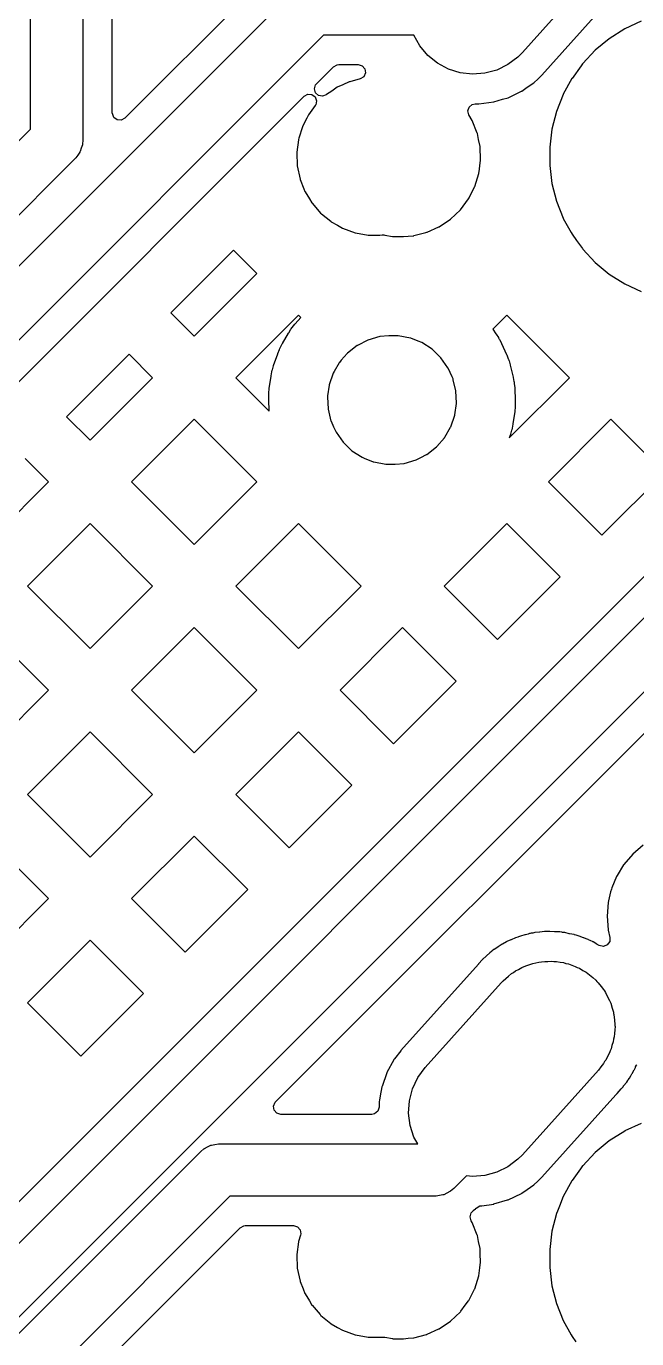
# Model space of a CAD drawing. Extents: x 124.5 to 210, y -114.5 to -26.5.
# Drawn here: x 166.98 to 177.5, y -79.88 to -57.26 of the extents above; entities that cross this region are included whole.
import ezdxf

# ---------------------------------------------------------------- set-up
doc = ezdxf.new("R2010")
doc.units = 0
doc.layers.add('BLACK', color=7, linetype='CONTINUOUS')

msp = doc.modelspace()

# ---------------------------------------------------------------- linework, layer by layer
at = {"layer": 'BLACK', "linetype": 'CONTINUOUS'}
for p, q in [((168.458, -58.7548), (168.458, -45.4513)), ((167.05, -59.0336), (167.05, -45.5)), ((167.95, -45.5), (167.95, -59.22)), ((171.187, -56.3305), (168.674, -58.8439)), ((176.837, -56.2513), (175.527, -57.7113)), ((143.187, -85.05), (171.595, -56.6418)), ((157.984, -87.1), (188.442, -56.6418)), ((175.863, -58.0987), (177.138, -56.678)), ((177.573, -57.1704), (177.296, -57.3011)), ((172.099, -57.41), (143.691, -85.8182)), ((188.946, -57.41), (158.488, -87.8682)), ((173.659, -57.41), (172.099, -57.41)), ((173.762, -57.5956), (173.659, -57.41)), ((177.026, -57.4715), (176.784, -57.6722)), ((177.292, -57.3028), (177.026, -57.4715)), ((177.296, -57.3011), (177.292, -57.3028)), ((177.296, -57.3011), (177.296, -57.3011)), ((173.899, -57.7597), (173.762, -57.5956)), ((176.784, -57.6722), (176.568, -57.9018)), ((172.273, -57.9554), (172.335, -57.9214)), ((172.335, -57.9214), (172.362, -57.9185)), ((172.362, -57.9185), (172.699, -57.9185)), ((172.699, -57.9185), (172.767, -57.9385)), ((174.064, -57.8949), (173.899, -57.7597)), ((174.252, -57.9963), (174.064, -57.8949)), ((175.279, -57.9182), (175.088, -58.0124)), ((175.45, -57.7894), (175.279, -57.9182)), ((175.527, -57.7113), (175.45, -57.7894)), ((176.566, -57.905), (176.541, -57.939)), ((176.568, -57.9018), (176.566, -57.905)), ((176.566, -57.905), (176.566, -57.905)), ((171.978, -58.2501), (172.273, -57.9554)), ((172.794, -58.127), (172.73, -58.1665)), ((172.767, -57.9385), (172.813, -57.9922)), ((172.823, -58.0624), (172.794, -58.127)), ((172.813, -57.9922), (172.823, -58.0624)), ((174.456, -58.0604), (174.252, -57.9963)), ((174.668, -58.0848), (174.456, -58.0604)), ((174.881, -58.0686), (174.668, -58.0848)), ((175.088, -58.0124), (174.881, -58.0686)), ((175.797, -58.1616), (175.861, -58.1004)), ((175.861, -58.1004), (175.863, -58.0987)), ((175.861, -58.1004), (175.861, -58.1004)), ((176.541, -57.939), (176.383, -58.1565)), ((171.942, -58.3345), (171.964, -58.2672)), ((171.959, -58.4033), (171.942, -58.3345)), ((171.964, -58.2672), (171.978, -58.2501)), ((172.24, -58.3737), (172.153, -58.4324)), ((172.337, -58.3087), (172.24, -58.3737)), ((172.434, -58.265), (172.337, -58.3087)), ((172.542, -58.2162), (172.434, -58.265)), ((172.547, -58.214), (172.542, -58.2162)), ((172.542, -58.2162), (172.542, -58.2162)), ((172.552, -58.2127), (172.547, -58.214)), ((172.73, -58.1665), (172.552, -58.2127)), ((172.552, -58.2127), (172.552, -58.2127)), ((175.512, -58.3776), (175.517, -58.3737)), ((175.517, -58.3737), (175.612, -58.3087)), ((175.612, -58.3087), (175.723, -58.2316)), ((175.723, -58.2316), (175.797, -58.1616)), ((176.381, -58.16), (176.233, -58.429)), ((176.383, -58.1565), (176.381, -58.16)), ((176.381, -58.16), (176.381, -58.16)), ((159.353, -70.8759), (171.767, -58.4619)), ((171.767, -58.4619), (171.829, -58.4278)), ((171.829, -58.4278), (171.9, -58.4329)), ((171.9, -58.4329), (171.957, -58.4754)), ((171.957, -58.4754), (171.981, -58.542)), ((172.011, -58.4518), (171.959, -58.4033)), ((171.981, -58.542), (171.966, -58.6113)), ((172.081, -58.4645), (172.011, -58.4518)), ((172.145, -58.4379), (172.081, -58.4645)), ((172.146, -58.4374), (172.145, -58.4379)), ((172.153, -58.4324), (172.146, -58.4374)), ((174.663, -58.6047), (174.716, -58.5946)), ((174.716, -58.5946), (174.774, -58.596)), ((174.774, -58.596), (174.774, -58.596)), ((174.774, -58.596), (174.779, -58.5962)), ((174.779, -58.5962), (175.033, -58.5621)), ((175.033, -58.5621), (175.038, -58.5607)), ((175.038, -58.5607), (175.186, -58.5165)), ((175.038, -58.5607), (175.038, -58.5607)), ((175.186, -58.5165), (175.28, -58.4887)), ((175.28, -58.4887), (175.512, -58.3776)), ((176.231, -58.4324), (176.115, -58.7252)), ((176.233, -58.429), (176.231, -58.4324)), ((168.459, -58.7638), (168.458, -58.7548)), ((168.484, -58.8303), (168.459, -58.7638)), ((171.839, -58.7863), (171.812, -58.8389)), ((171.841, -58.7815), (171.839, -58.7863)), ((171.839, -58.7863), (171.839, -58.7863)), ((171.957, -58.6262), (171.841, -58.7815)), ((171.966, -58.6113), (171.957, -58.6262)), ((174.587, -58.7173), (174.609, -58.6498)), ((174.605, -58.7859), (174.587, -58.7173)), ((174.664, -58.8826), (174.605, -58.7859)), ((174.609, -58.6498), (174.663, -58.6047)), ((176.115, -58.7252), (176.037, -59.0302)), ((152.434, -73.65), (167.05, -59.0336)), ((168.54, -58.8728), (168.484, -58.8303)), ((168.611, -58.8779), (168.54, -58.8728)), ((168.674, -58.8439), (168.611, -58.8779)), ((171.735, -58.9921), (171.675, -59.1854)), ((171.737, -58.9871), (171.735, -58.9921)), ((171.735, -58.9921), (171.735, -58.9921)), ((171.812, -58.8389), (171.737, -58.9871)), ((174.75, -59.101), (174.664, -58.8826)), ((176.037, -59.0302), (175.998, -59.3426)), ((167.95, -59.22), (167.944, -59.2904)), ((171.668, -59.2125), (171.639, -59.4293)), ((171.675, -59.1854), (171.668, -59.2072)), ((171.668, -59.2072), (171.668, -59.2125)), ((174.751, -59.1062), (174.75, -59.101)), ((174.772, -59.2072), (174.751, -59.1062)), ((174.751, -59.1062), (174.751, -59.1062)), ((174.798, -59.3308), (174.772, -59.2072)), ((167.862, -59.4788), (167.828, -59.528)), ((167.898, -59.4306), (167.862, -59.4788)), ((167.9, -59.4238), (167.898, -59.4306)), ((167.904, -59.418), (167.9, -59.4238)), ((167.922, -59.3608), (167.904, -59.418)), ((167.942, -59.3043), (167.922, -59.3608)), ((167.944, -59.2904), (167.942, -59.2972)), ((167.942, -59.2972), (167.942, -59.3043)), ((171.639, -59.4293), (171.638, -59.4358)), ((171.638, -59.4358), (171.647, -59.6662)), ((174.807, -59.5654), (174.798, -59.3308)), ((175.998, -59.3426), (175.998, -59.6574)), ((167.818, -59.5382), (152.938, -74.4182)), ((167.822, -59.5325), (167.818, -59.5382)), ((167.828, -59.528), (167.822, -59.5325)), ((171.647, -59.6662), (171.694, -59.8918)), ((174.776, -59.7982), (174.786, -59.7237)), ((174.786, -59.7237), (174.795, -59.6574)), ((174.795, -59.6574), (174.806, -59.5707)), ((174.806, -59.5707), (174.807, -59.5654)), ((174.806, -59.5707), (174.806, -59.5707)), ((175.998, -59.6574), (176.037, -59.9698)), ((171.274, -75.8014), (187.233, -59.8422)), ((171.694, -59.8918), (171.696, -59.8967)), ((171.696, -59.8967), (171.696, -59.8968)), ((171.696, -59.8968), (171.76, -60.0585)), ((174.706, -60.0224), (174.776, -59.7982)), ((171.76, -60.0585), (171.779, -60.1062)), ((171.779, -60.1062), (171.782, -60.1108)), ((171.782, -60.1108), (171.782, -60.1108)), ((171.782, -60.1108), (171.855, -60.2317)), ((174.609, -60.2137), (174.704, -60.0271)), ((174.704, -60.0271), (174.706, -60.0224)), ((174.704, -60.0271), (174.704, -60.0271)), ((176.037, -59.9698), (176.115, -60.2748)), ((171.855, -60.2317), (171.898, -60.3033)), ((171.898, -60.3033), (171.902, -60.3073)), ((171.902, -60.3073), (172.026, -60.4502)), ((174.46, -60.42), (174.6, -60.2317)), ((174.6, -60.2317), (174.609, -60.2137)), ((176.115, -60.2748), (176.231, -60.5676)), ((172.026, -60.4502), (172.049, -60.4774)), ((172.049, -60.4774), (172.066, -60.4914)), ((172.066, -60.4914), (172.224, -60.6202)), ((172.224, -60.6202), (172.224, -60.6202)), ((172.224, -60.6202), (172.228, -60.6236)), ((172.228, -60.6236), (172.232, -60.6263)), ((172.232, -60.6263), (172.232, -60.6263)), ((172.232, -60.6263), (172.341, -60.6883)), ((174.095, -60.7132), (174.29, -60.5821)), ((174.29, -60.5821), (174.46, -60.42)), ((176.231, -60.5676), (176.233, -60.571)), ((176.233, -60.571), (176.233, -60.571)), ((176.233, -60.571), (176.367, -60.8147)), ((172.341, -60.6883), (172.428, -60.7377)), ((172.428, -60.7377), (172.645, -60.8163)), ((172.645, -60.8163), (172.65, -60.8173)), ((172.65, -60.8173), (172.65, -60.8173)), ((172.65, -60.8173), (172.868, -60.8566)), ((172.868, -60.8566), (172.868, -60.8566)), ((172.868, -60.8566), (172.872, -60.8574)), ((172.872, -60.8574), (172.889, -60.8582)), ((172.889, -60.8582), (172.894, -60.8584)), ((172.894, -60.8584), (172.894, -60.8584)), ((172.894, -60.8584), (172.896, -60.8585)), ((172.896, -60.8585), (173.058, -60.8585)), ((173.058, -60.8585), (173.071, -60.8574)), ((173.071, -60.8574), (173.109, -60.8542)), ((173.109, -60.8542), (173.142, -60.8557)), ((173.142, -60.8557), (173.156, -60.8583)), ((173.156, -60.8583), (173.289, -60.8823)), ((173.659, -60.8673), (173.861, -60.8149)), ((173.861, -60.8149), (173.881, -60.8097)), ((173.881, -60.8097), (173.886, -60.8075)), ((173.886, -60.8075), (174.09, -60.7154)), ((173.886, -60.8075), (173.886, -60.8075)), ((174.09, -60.7154), (174.095, -60.7132)), ((174.09, -60.7154), (174.09, -60.7154)), ((176.367, -60.8147), (176.383, -60.8435)), ((176.383, -60.8435), (176.462, -60.952)), ((183.307, -61.0576), (166.428, -77.9369)), ((173.289, -60.8823), (173.293, -60.8825)), ((173.293, -60.8825), (173.293, -60.8825)), ((173.293, -60.8825), (173.312, -60.8834)), ((173.312, -60.8834), (173.312, -60.8834)), ((173.312, -60.8834), (173.314, -60.8835)), ((173.314, -60.8835), (173.479, -60.8835)), ((173.479, -60.8835), (173.56, -60.8766)), ((173.56, -60.8766), (173.649, -60.8691)), ((173.649, -60.8691), (173.654, -60.8687)), ((173.649, -60.8691), (173.649, -60.8691)), ((173.654, -60.8687), (173.659, -60.8673)), ((173.659, -60.8673), (173.659, -60.8673)), ((176.462, -60.952), (176.563, -61.091)), ((176.563, -61.091), (176.568, -61.0982)), ((170.547, -61.116), (169.467, -62.195)), ((170.95, -61.5197), (170.547, -61.116)), ((176.568, -61.0982), (176.784, -61.3278)), ((169.871, -62.5988), (170.95, -61.5197)), ((176.784, -61.3278), (177.026, -61.5285)), ((177.026, -61.5285), (177.292, -61.6972)), ((177.292, -61.6972), (177.296, -61.6989)), ((177.296, -61.6989), (177.296, -61.6989)), ((177.296, -61.6989), (177.573, -61.8296)), ((169.467, -62.195), (169.871, -62.5988)), ((171.667, -62.2367), (170.588, -63.3158)), ((171.559, -62.4503), (171.604, -62.3934)), ((171.604, -62.3934), (171.608, -62.3888)), ((171.608, -62.3888), (171.706, -62.2754)), ((171.706, -62.2754), (171.667, -62.2367)), ((175.259, -62.2367), (175.017, -62.4796)), ((176.338, -63.3158), (175.259, -62.2367)), ((171.39, -62.7287), (171.496, -62.5456)), ((171.496, -62.5456), (171.499, -62.5405)), ((171.499, -62.5405), (171.538, -62.4796)), ((171.538, -62.4796), (171.541, -62.4746)), ((171.538, -62.4796), (171.538, -62.4796)), ((171.541, -62.4746), (171.555, -62.4551)), ((171.555, -62.4551), (171.559, -62.4503)), ((172.861, -62.6688), (172.684, -62.7602)), ((172.866, -62.6661), (172.861, -62.6688)), ((172.861, -62.6688), (172.861, -62.6688)), ((173.069, -62.6065), (172.866, -62.6661)), ((173.227, -62.5915), (173.069, -62.6065)), ((173.383, -62.5915), (173.227, -62.5915)), ((173.389, -62.5918), (173.383, -62.5915)), ((173.596, -62.6323), (173.389, -62.5918)), ((173.602, -62.6346), (173.596, -62.6323)), ((173.732, -62.6872), (173.602, -62.6346)), ((173.602, -62.6346), (173.602, -62.6346)), ((175.017, -62.4796), (175.072, -62.5582)), ((175.072, -62.5582), (175.076, -62.5632)), ((175.076, -62.5632), (175.115, -62.6242)), ((175.115, -62.6242), (175.118, -62.6294)), ((175.118, -62.6294), (175.13, -62.6501)), ((175.13, -62.6501), (175.133, -62.6554)), ((175.133, -62.6554), (175.166, -62.7198)), ((171.31, -62.9038), (171.312, -62.8982)), ((171.312, -62.8982), (171.339, -62.831)), ((171.339, -62.831), (171.341, -62.8254)), ((171.341, -62.8254), (171.351, -62.8037)), ((171.351, -62.8037), (171.354, -62.7983)), ((171.354, -62.7983), (171.387, -62.7339)), ((171.387, -62.7339), (171.39, -62.7287)), ((172.508, -62.8981), (172.406, -63.0156)), ((172.512, -62.8936), (172.508, -62.8981)), ((172.508, -62.8981), (172.508, -62.8981)), ((172.678, -62.7629), (172.512, -62.8936)), ((172.684, -62.7602), (172.678, -62.7629)), ((172.684, -62.7602), (172.684, -62.7602)), ((173.792, -62.7114), (173.732, -62.6872)), ((173.97, -62.8261), (173.792, -62.7114)), ((174.123, -62.9724), (173.97, -62.8261)), ((175.166, -62.7198), (175.168, -62.7252)), ((175.168, -62.7252), (175.256, -62.9178)), ((168.75, -62.912), (167.671, -63.9911)), ((169.154, -63.3158), (168.75, -62.912)), ((171.218, -63.1789), (171.238, -63.1093)), ((171.238, -63.1093), (171.24, -63.1036)), ((171.24, -63.1036), (171.31, -62.9038)), ((172.37, -63.0586), (172.284, -63.2079)), ((172.373, -63.0534), (172.37, -63.0585)), ((172.37, -63.0585), (172.37, -63.0586)), ((172.406, -63.0156), (172.373, -63.0534)), ((174.245, -63.1449), (174.123, -62.9724)), ((175.256, -62.9178), (175.258, -62.9233)), ((175.258, -62.9233), (175.285, -62.9906)), ((175.285, -62.9906), (175.287, -62.9962)), ((175.287, -62.9962), (175.295, -63.0188)), ((175.295, -63.0188), (175.297, -63.0246)), ((175.297, -63.0246), (175.317, -63.0941)), ((175.317, -63.0941), (175.319, -63.0999)), ((175.319, -63.0999), (175.368, -63.3055)), ((168.075, -64.3948), (169.154, -63.3158)), ((170.588, -63.3158), (171.164, -63.8916)), ((171.164, -63.5001), (171.195, -63.2908)), ((171.195, -63.2908), (171.196, -63.2849)), ((171.196, -63.2849), (171.209, -63.2137)), ((171.209, -63.2137), (171.211, -63.2079)), ((171.211, -63.2079), (171.216, -63.1846)), ((171.216, -63.1846), (171.218, -63.1789)), ((172.268, -63.2365), (172.198, -63.4363)), ((172.284, -63.2079), (172.268, -63.2365)), ((174.248, -63.1504), (174.245, -63.1449)), ((174.316, -63.2996), (174.248, -63.1504)), ((174.333, -63.3375), (174.316, -63.2996)), ((174.334, -63.3433), (174.333, -63.3375)), ((174.337, -63.3528), (174.334, -63.3433)), ((174.334, -63.3433), (174.334, -63.3433)), ((174.382, -63.5431), (174.337, -63.3528)), ((175.299, -64.3548), (176.338, -63.3158)), ((175.368, -63.3055), (175.369, -63.3114)), ((175.369, -63.3114), (175.383, -63.3826)), ((171.156, -63.5842), (171.157, -63.5782)), ((171.157, -63.5782), (171.164, -63.506)), ((171.164, -63.506), (171.164, -63.5001)), ((172.197, -63.4422), (172.17, -63.6312)), ((172.198, -63.4363), (172.197, -63.4422)), ((172.197, -63.4422), (172.197, -63.4422)), ((174.392, -63.7544), (174.382, -63.5431)), ((175.383, -63.3826), (175.384, -63.3885)), ((175.384, -63.3885), (175.387, -63.4122)), ((175.387, -63.4122), (175.388, -63.4181)), ((175.388, -63.4181), (175.395, -63.4902)), ((175.395, -63.4902), (175.395, -63.4962)), ((175.395, -63.4962), (175.405, -63.7075)), ((171.155, -63.6081), (171.156, -63.5842)), ((171.155, -63.614), (171.155, -63.6081)), ((171.155, -63.6456), (171.155, -63.614)), ((171.155, -63.6865), (171.155, -63.6456)), ((171.155, -63.6925), (171.155, -63.6865)), ((171.164, -63.8916), (171.155, -63.6925)), ((172.17, -63.6312), (172.168, -63.6456)), ((172.168, -63.6456), (172.178, -63.8569)), ((174.363, -63.9578), (174.391, -63.7603)), ((174.391, -63.7603), (174.392, -63.7544)), ((174.391, -63.7603), (174.391, -63.7603)), ((175.405, -63.7919), (175.404, -63.8158)), ((175.405, -63.7075), (175.405, -63.7135)), ((175.405, -63.7135), (175.405, -63.7859)), ((175.405, -63.7859), (175.405, -63.7919)), ((167.671, -63.9911), (168.075, -64.3948)), ((169.871, -64.0328), (168.792, -65.1118)), ((170.95, -65.1118), (169.871, -64.0328)), ((172.178, -63.8569), (172.227, -64.0625)), ((174.292, -64.1635), (174.362, -63.9637)), ((174.362, -63.9637), (174.363, -63.9578)), ((175.396, -63.8999), (175.365, -64.1092)), ((175.403, -63.8218), (175.396, -63.8939)), ((175.396, -63.8939), (175.396, -63.8999)), ((175.404, -63.8158), (175.403, -63.8218)), ((177.055, -64.0328), (175.976, -65.1118)), ((177.977, -64.9539), (177.055, -64.0328)), ((172.227, -64.0625), (172.23, -64.068)), ((172.23, -64.068), (172.23, -64.068)), ((172.23, -64.068), (172.273, -64.1635)), ((172.273, -64.1635), (172.315, -64.2551)), ((172.315, -64.2551), (172.437, -64.4276)), ((174.19, -64.3414), (174.289, -64.1687)), ((174.289, -64.1687), (174.292, -64.1635)), ((175.342, -64.2211), (175.322, -64.2907)), ((175.344, -64.2154), (175.342, -64.2211)), ((175.349, -64.1921), (175.344, -64.2154)), ((175.351, -64.1863), (175.349, -64.1921)), ((175.364, -64.1151), (175.351, -64.1863)), ((175.365, -64.1092), (175.364, -64.1151)), ((172.437, -64.4276), (172.59, -64.5739)), ((174.052, -64.5019), (174.183, -64.3512)), ((174.183, -64.3512), (174.187, -64.3466)), ((174.187, -64.3466), (174.19, -64.3415)), ((174.19, -64.3415), (174.19, -64.3414)), ((175.32, -64.2964), (175.299, -64.3548)), ((175.322, -64.2907), (175.32, -64.2964)), ((167.358, -65.1118), (166.954, -64.7081)), ((172.59, -64.5739), (172.768, -64.6886)), ((172.768, -64.6886), (172.801, -64.7021)), ((172.801, -64.7021), (172.958, -64.7654)), ((173.694, -64.7339), (173.777, -64.6909)), ((173.777, -64.6909), (173.876, -64.6398)), ((173.876, -64.6398), (173.882, -64.6371)), ((173.876, -64.6398), (173.876, -64.6398)), ((173.882, -64.6371), (174.048, -64.5064)), ((174.048, -64.5064), (174.052, -64.5019)), ((174.052, -64.5019), (174.052, -64.5019)), ((172.958, -64.7654), (172.958, -64.7654)), ((172.958, -64.7654), (172.964, -64.7677)), ((172.964, -64.7677), (173.171, -64.8082)), ((173.171, -64.8082), (173.177, -64.8085)), ((173.177, -64.8085), (173.333, -64.8085)), ((173.333, -64.8085), (173.491, -64.7935)), ((173.491, -64.7935), (173.694, -64.7339)), ((166.279, -66.1909), (167.358, -65.1118)), ((168.792, -65.1118), (169.871, -66.1909)), ((169.871, -66.1909), (170.95, -65.1118)), ((175.976, -65.1118), (176.898, -66.033)), ((176.898, -66.033), (177.977, -64.9539)), ((168.075, -65.8289), (166.996, -66.9079)), ((169.154, -66.9079), (168.075, -65.8289)), ((171.667, -65.8289), (170.588, -66.9079)), ((172.746, -66.9079), (171.667, -65.8289)), ((175.259, -65.8289), (174.18, -66.9079)), ((176.181, -66.75), (175.259, -65.8289)), ((166.996, -66.9079), (168.075, -67.9869)), ((168.075, -67.9869), (169.154, -66.9079)), ((170.588, -66.9079), (171.667, -67.9869)), ((171.667, -67.9869), (172.746, -66.9079)), ((174.18, -66.9079), (175.101, -67.829)), ((175.101, -67.829), (176.181, -66.75)), ((167.358, -68.7039), (166.279, -67.6249)), ((169.871, -67.6249), (168.792, -68.7039)), ((170.95, -68.7039), (169.871, -67.6249)), ((173.463, -67.6249), (172.384, -68.7039)), ((174.384, -68.546), (173.463, -67.6249)), ((173.305, -69.6251), (174.384, -68.546)), ((166.279, -69.783), (167.358, -68.7039)), ((168.792, -68.7039), (169.871, -69.783)), ((169.871, -69.783), (170.95, -68.7039)), ((172.384, -68.7039), (173.305, -69.6251)), ((168.075, -69.421), (166.996, -70.5)), ((169.154, -70.5), (168.075, -69.421)), ((171.667, -69.421), (170.588, -70.5)), ((172.588, -70.3421), (171.667, -69.421)), ((171.509, -71.4211), (172.588, -70.3421)), ((166.996, -70.5), (168.075, -71.579)), ((168.075, -71.579), (169.154, -70.5)), ((170.588, -70.5), (171.509, -71.4211)), ((167.358, -72.2961), (166.279, -71.217)), ((169.871, -71.217), (168.792, -72.2961)), ((170.792, -72.1381), (169.871, -71.217)), ((177.611, -71.3758), (177.43, -71.53)), ((177.273, -71.7148), (177.161, -71.8982)), ((177.276, -71.7106), (177.273, -71.7148)), ((177.273, -71.7148), (177.273, -71.7148)), ((177.43, -71.53), (177.276, -71.7106)), ((177.15, -71.9176), (177.071, -72.1086)), ((177.152, -71.913), (177.15, -71.9176)), ((177.15, -71.9176), (177.15, -71.9176)), ((177.161, -71.8982), (177.152, -71.913)), ((169.713, -73.2172), (170.792, -72.1381)), ((177.061, -72.1324), (177.049, -72.1809)), ((177.071, -72.1086), (177.061, -72.1324)), ((166.498, -73.1559), (167.358, -72.2961)), ((168.792, -72.2961), (169.713, -73.2172)), ((177.005, -72.3633), (176.987, -72.6)), ((177.012, -72.3356), (177.005, -72.3633)), ((177.049, -72.1809), (177.012, -72.3356)), ((176.987, -72.6), (177.005, -72.8367)), ((177.005, -72.8367), (177.007, -72.8415)), ((177.007, -72.8415), (177.007, -72.8415)), ((177.007, -72.8415), (177.036, -72.9643)), ((168.075, -73.0131), (166.996, -74.0921)), ((168.996, -73.9342), (168.075, -73.0131)), ((175.178, -73.0824), (175.111, -73.1285)), ((175.183, -73.0803), (175.178, -73.0824)), ((175.213, -73.066), (175.183, -73.0803)), ((175.183, -73.0803), (175.183, -73.0803)), ((175.224, -73.0598), (175.213, -73.066)), ((175.256, -73.04), (175.224, -73.0598)), ((175.261, -73.0381), (175.256, -73.04)), ((175.331, -73.0091), (175.261, -73.0381)), ((175.261, -73.0381), (175.261, -73.0381)), ((175.337, -73.0064), (175.331, -73.0091)), ((175.406, -72.9734), (175.337, -73.0064)), ((175.41, -72.9713), (175.406, -72.9734)), ((175.447, -72.9604), (175.41, -72.9713)), ((175.459, -72.9561), (175.447, -72.9604)), ((175.494, -72.9416), (175.459, -72.9561)), ((175.572, -72.9228), (175.494, -72.9416)), ((175.579, -72.921), (175.572, -72.9228)), ((175.627, -72.9066), (175.579, -72.921)), ((175.652, -72.8993), (175.627, -72.9066)), ((175.657, -72.8978), (175.652, -72.8993)), ((175.652, -72.8993), (175.652, -72.8993)), ((175.661, -72.8972), (175.657, -72.8978)), ((175.68, -72.8947), (175.661, -72.8972)), ((175.661, -72.8972), (175.661, -72.8972)), ((175.694, -72.8928), (175.68, -72.8947)), ((175.707, -72.8904), (175.694, -72.8928)), ((175.744, -72.8816), (175.707, -72.8904)), ((175.824, -72.8753), (175.744, -72.8816)), ((175.831, -72.8746), (175.824, -72.8753)), ((175.911, -72.8638), (175.831, -72.8746)), ((175.916, -72.864), (175.911, -72.8638)), ((175.949, -72.8648), (175.916, -72.864)), ((175.916, -72.864), (175.916, -72.864)), ((175.962, -72.8644), (175.949, -72.8648)), ((175.995, -72.8618), (175.962, -72.8644)), ((176, -72.8614), (175.995, -72.8618)), ((175.995, -72.8618), (175.995, -72.8618)), ((176.081, -72.8678), (176, -72.8614)), ((176.087, -72.8681), (176.081, -72.8678)), ((176.168, -72.8701), (176.087, -72.8681)), ((176.173, -72.871), (176.168, -72.8701)), ((176.206, -72.877), (176.173, -72.871)), ((176.173, -72.871), (176.173, -72.871)), ((176.219, -72.8787), (176.206, -72.877)), ((176.231, -72.8796), (176.219, -72.8787)), ((176.256, -72.8816), (176.231, -72.8796)), ((176.261, -72.8828), (176.256, -72.8816)), ((176.335, -72.9005), (176.261, -72.8828)), ((176.261, -72.8828), (176.261, -72.8828)), ((176.342, -72.9019), (176.335, -72.9005)), ((176.421, -72.9165), (176.342, -72.9019)), ((176.426, -72.9182), (176.421, -72.9165)), ((176.457, -72.9291), (176.426, -72.9182)), ((176.426, -72.9182), (176.426, -72.9182)), ((176.47, -72.9328), (176.457, -72.9291)), ((176.47, -72.933), (176.47, -72.9328)), ((176.506, -72.9416), (176.47, -72.933)), ((176.581, -72.9726), (176.506, -72.9416)), ((176.587, -72.975), (176.581, -72.9726)), ((176.627, -72.9888), (176.587, -72.975)), ((176.659, -73.0003), (176.627, -72.9888)), ((176.664, -73.0019), (176.659, -73.0003)), ((176.659, -73.0003), (176.659, -73.0003)), ((176.668, -73.0043), (176.664, -73.0019)), ((176.697, -73.02), (176.668, -73.0043)), ((176.668, -73.0043), (176.668, -73.0043)), ((176.709, -73.0255), (176.697, -73.02)), ((176.739, -73.0381), (176.709, -73.0255)), ((176.744, -73.04), (176.739, -73.0381)), ((176.739, -73.0381), (176.739, -73.0381)), ((176.748, -73.0426), (176.744, -73.04)), ((176.813, -73.0823), (176.748, -73.0426)), ((176.748, -73.0426), (176.748, -73.0426)), ((176.819, -73.0857), (176.813, -73.0823)), ((177.033, -73.0352), (176.991, -73.093)), ((177.036, -72.9643), (177.033, -73.0352)), ((174.903, -73.2889), (174.845, -73.3382)), ((174.908, -73.2844), (174.903, -73.2889)), ((174.967, -73.2284), (174.908, -73.2844)), ((174.998, -73.2068), (174.967, -73.2284)), ((175.008, -73.1989), (174.998, -73.2068)), ((175.037, -73.1744), (175.008, -73.1989)), ((175.041, -73.1718), (175.037, -73.1744)), ((175.106, -73.1322), (175.041, -73.1718)), ((175.041, -73.1718), (175.041, -73.1718)), ((175.111, -73.1285), (175.106, -73.1322)), ((176.854, -73.1046), (176.819, -73.0857)), ((176.925, -73.1192), (176.854, -73.1046)), ((176.991, -73.093), (176.925, -73.1192)), ((174.77, -73.4247), (173.433, -74.915)), ((174.772, -73.4224), (174.77, -73.4247)), ((174.838, -73.3451), (174.772, -73.4224)), ((174.841, -73.3414), (174.838, -73.3451)), ((174.838, -73.3451), (174.838, -73.3451)), ((174.845, -73.3382), (174.841, -73.3414)), ((174.845, -73.3382), (174.845, -73.3382)), ((175.411, -73.5418), (175.462, -73.5165)), ((175.462, -73.5165), (175.516, -73.4846)), ((175.516, -73.4846), (175.561, -73.4678)), ((175.561, -73.4678), (175.602, -73.4476)), ((175.602, -73.4476), (175.654, -73.4334)), ((175.654, -73.4334), (175.709, -73.4133)), ((175.709, -73.4133), (175.761, -73.4044)), ((175.761, -73.4044), (175.809, -73.3914)), ((175.809, -73.3914), (175.859, -73.3876)), ((175.859, -73.3876), (175.912, -73.3785)), ((175.912, -73.3785), (175.969, -73.3792)), ((175.969, -73.3792), (176.022, -73.3752)), ((176.022, -73.3752), (176.068, -73.3805)), ((176.068, -73.3805), (176.118, -73.3812)), ((176.118, -73.3812), (176.178, -73.3931)), ((176.178, -73.3931), (176.234, -73.3996)), ((176.234, -73.3996), (176.275, -73.4124)), ((176.275, -73.4124), (176.32, -73.4213)), ((176.32, -73.4213), (176.381, -73.4457)), ((176.381, -73.4457), (176.438, -73.4637)), ((176.438, -73.4637), (176.472, -73.4822)), ((176.472, -73.4822), (176.511, -73.4976)), ((176.511, -73.4976), (176.57, -73.535)), ((176.57, -73.535), (176.626, -73.5651)), ((173.853, -75.2087), (175.163, -73.7487)), ((175.163, -73.7487), (175.178, -73.7332)), ((175.178, -73.7332), (175.184, -73.7256)), ((175.184, -73.7256), (175.195, -73.7155)), ((175.195, -73.7155), (175.24, -73.6706)), ((175.24, -73.6706), (175.289, -73.6338)), ((175.289, -73.6338), (175.339, -73.5899)), ((175.339, -73.5899), (175.377, -73.5671)), ((175.377, -73.5671), (175.411, -73.5418)), ((176.626, -73.5651), (176.653, -73.5875)), ((176.653, -73.5875), (176.685, -73.6075)), ((176.685, -73.6075), (176.74, -73.6582)), ((176.74, -73.6582), (176.791, -73.7003)), ((176.791, -73.7003), (176.812, -73.7246)), ((176.812, -73.7246), (176.836, -73.7472)), ((176.836, -73.7472), (176.884, -73.8109)), ((167.917, -75.0132), (168.996, -73.9342)), ((176.884, -73.8109), (176.928, -73.8644)), ((176.928, -73.8644), (176.942, -73.8887)), ((176.942, -73.8887), (176.959, -73.9122)), ((176.959, -73.9122), (176.997, -73.9879)), ((176.997, -73.9879), (177.032, -74.0514)), ((166.996, -74.0921), (167.917, -75.0132)), ((177.032, -74.0514), (177.039, -74.0742)), ((177.039, -74.0742), (177.05, -74.0968)), ((177.05, -74.0968), (177.075, -74.1832)), ((177.075, -74.1832), (177.098, -74.2546)), ((177.098, -74.2546), (177.1, -74.2746)), ((177.1, -74.2746), (177.106, -74.295)), ((177.106, -74.295), (177.115, -74.3903)), ((177.115, -74.3903), (177.124, -74.4666)), ((177.114, -74.6219), (177.111, -74.6799)), ((177.123, -74.5589), (177.114, -74.6219)), ((177.124, -74.4666), (177.123, -74.4829)), ((177.123, -74.4829), (177.125, -74.5)), ((177.125, -74.5), (177.123, -74.5589)), ((177.056, -74.8866), (177.04, -74.9201)), ((177.072, -74.8271), (177.056, -74.8866)), ((177.094, -74.7626), (177.072, -74.8271)), ((177.1, -74.7194), (177.094, -74.7626)), ((177.111, -74.6799), (177.1, -74.7194)), ((173.31, -75.0771), (173.192, -75.2962)), ((173.312, -75.0743), (173.31, -75.0771)), ((173.314, -75.07), (173.312, -75.0743)), ((173.324, -75.0572), (173.314, -75.07)), ((173.43, -74.9188), (173.324, -75.0572)), ((173.431, -74.9169), (173.43, -74.9188)), ((173.43, -74.9188), (173.43, -74.9188)), ((173.433, -74.915), (173.431, -74.9169)), ((173.433, -74.915), (173.433, -74.915)), ((176.944, -75.1063), (176.927, -75.1372)), ((176.964, -75.0794), (176.944, -75.1063)), ((176.992, -75.0209), (176.964, -75.0794)), ((177.028, -74.9576), (176.992, -75.0209)), ((177.04, -74.9201), (177.028, -74.9576)), ((173.19, -75.3008), (173.108, -75.534)), ((173.192, -75.2962), (173.19, -75.3008)), ((173.19, -75.3008), (173.19, -75.3008)), ((173.726, -75.3806), (173.853, -75.2087)), ((176.837, -75.2513), (175.527, -76.7113)), ((176.878, -75.1966), (176.837, -75.2513)), ((176.927, -75.1372), (176.878, -75.1966)), ((177.397, -75.3501), (177.414, -75.319)), ((177.414, -75.319), (177.418, -75.3131)), ((177.418, -75.3131), (177.457, -75.2481)), ((177.457, -75.2481), (177.46, -75.2439)), ((177.46, -75.2439), (177.462, -75.2393)), ((177.462, -75.2393), (177.475, -75.2088)), ((177.462, -75.2393), (177.462, -75.2393)), ((177.475, -75.2088), (177.48, -75.1971)), ((177.48, -75.1971), (177.496, -75.1682)), ((177.496, -75.1682), (177.498, -75.1638)), ((177.496, -75.1682), (177.496, -75.1682)), ((177.498, -75.1638), (177.5, -75.1592)), ((173.107, -75.5387), (173.077, -75.6974)), ((173.108, -75.534), (173.107, -75.5387)), ((173.108, -75.534), (173.108, -75.534)), ((173.634, -75.5734), (173.726, -75.3806)), ((177.231, -75.5745), (177.257, -75.545)), ((177.257, -75.545), (177.259, -75.5431)), ((177.259, -75.5431), (177.262, -75.5393)), ((177.262, -75.5393), (177.269, -75.5301)), ((177.269, -75.5301), (177.273, -75.5249)), ((177.273, -75.5249), (177.326, -75.4631)), ((177.326, -75.4631), (177.328, -75.4589)), ((177.328, -75.4589), (177.345, -75.4307)), ((177.328, -75.4589), (177.328, -75.4589)), ((177.345, -75.4307), (177.353, -75.42)), ((177.353, -75.42), (177.373, -75.394)), ((177.373, -75.3939), (177.376, -75.39)), ((177.373, -75.394), (177.373, -75.3939)), ((177.376, -75.39), (177.397, -75.3501)), ((173.06, -75.7965), (173.058, -75.8936)), ((173.064, -75.7732), (173.06, -75.7916)), ((173.06, -75.7916), (173.06, -75.7965)), ((173.077, -75.6974), (173.064, -75.7732)), ((173.565, -75.9934), (173.579, -75.7801)), ((173.579, -75.7801), (173.634, -75.5734)), ((175.863, -77.0987), (177.138, -75.678)), ((177.138, -75.678), (177.15, -75.6663)), ((177.15, -75.6663), (177.155, -75.6618)), ((177.155, -75.6618), (177.159, -75.6586)), ((177.155, -75.6618), (177.155, -75.6618)), ((177.159, -75.6586), (177.162, -75.6549)), ((177.162, -75.6549), (177.229, -75.5768)), ((177.162, -75.6549), (177.162, -75.6549)), ((177.229, -75.5768), (177.231, -75.5745)), ((171.238, -75.8726), (171.268, -75.808)), ((171.249, -75.9428), (171.238, -75.8726)), ((171.295, -75.9965), (171.249, -75.9428)), ((171.268, -75.808), (171.274, -75.8014)), ((171.363, -76.0165), (171.295, -75.9965)), ((172.932, -76.0165), (171.363, -76.0165)), ((172.981, -76.0064), (172.932, -76.0165)), ((173.036, -75.9612), (172.981, -76.0064)), ((173.058, -75.8936), (173.036, -75.9612)), ((173.592, -76.2054), (173.565, -75.9934)), ((173.658, -76.4086), (173.592, -76.2054)), ((177.573, -76.1704), (177.296, -76.3011)), ((173.723, -76.525), (173.658, -76.4086)), ((177.026, -76.4715), (176.784, -76.6722)), ((177.292, -76.3028), (177.026, -76.4715)), ((177.296, -76.3011), (177.292, -76.3028)), ((177.296, -76.3011), (177.296, -76.3011)), ((158.239, -88.4), (169.982, -76.6568)), ((169.982, -76.6568), (170.036, -76.6109)), ((170.036, -76.6109), (170.042, -76.6077)), ((170.042, -76.6077), (170.048, -76.6028)), ((170.048, -76.6028), (170.102, -76.5769)), ((170.102, -76.5769), (170.155, -76.5493)), ((170.155, -76.5493), (170.162, -76.548)), ((170.162, -76.548), (170.168, -76.5449)), ((170.168, -76.5449), (170.228, -76.536)), ((170.228, -76.536), (170.287, -76.5252)), ((170.287, -76.5252), (170.294, -76.5261)), ((170.294, -76.5261), (170.301, -76.525)), ((170.301, -76.525), (173.723, -76.525)), ((176.784, -76.6722), (176.568, -76.9018)), ((175.279, -76.9182), (175.088, -77.0124)), ((175.45, -76.7894), (175.279, -76.9182)), ((175.527, -76.7113), (175.45, -76.7894)), ((176.566, -76.905), (176.529, -76.9554)), ((176.568, -76.9018), (176.566, -76.905)), ((176.566, -76.905), (176.566, -76.905)), ((174.564, -77.0728), (174.343, -77.2932)), ((174.668, -77.0848), (174.564, -77.0728)), ((174.881, -77.0686), (174.668, -77.0848)), ((175.088, -77.0124), (174.881, -77.0686)), ((175.792, -77.1665), (175.861, -77.1004)), ((175.861, -77.1004), (175.863, -77.0987)), ((175.861, -77.1004), (175.861, -77.1004)), ((176.383, -77.1565), (176.381, -77.16)), ((176.529, -76.9554), (176.383, -77.1565)), ((174.224, -77.3731), (174.171, -77.4007)), ((174.278, -77.3472), (174.224, -77.3731)), ((174.283, -77.3423), (174.278, -77.3472)), ((174.29, -77.3391), (174.283, -77.3423)), ((174.343, -77.2932), (174.29, -77.3391)), ((175.28, -77.4887), (175.512, -77.3776)), ((175.512, -77.3776), (175.517, -77.3737)), ((175.517, -77.3737), (175.612, -77.3087)), ((175.612, -77.3087), (175.723, -77.2316)), ((175.723, -77.2316), (175.792, -77.1665)), ((176.381, -77.16), (176.233, -77.429)), ((176.381, -77.16), (176.381, -77.16)), ((170.487, -77.425), (158.744, -89.1682)), ((174.025, -77.425), (170.487, -77.425)), ((174.032, -77.4239), (174.025, -77.425)), ((174.039, -77.4248), (174.032, -77.4239)), ((174.098, -77.414), (174.039, -77.4248)), ((174.157, -77.4051), (174.098, -77.414)), ((174.164, -77.402), (174.157, -77.4051)), ((174.171, -77.4007), (174.164, -77.402)), ((174.73, -77.6307), (174.792, -77.5951)), ((174.792, -77.5951), (174.805, -77.5927)), ((174.805, -77.5927), (174.826, -77.5899)), ((174.826, -77.5899), (175.033, -77.5621)), ((175.033, -77.5621), (175.038, -77.5607)), ((175.038, -77.5607), (175.27, -77.4915)), ((175.038, -77.5607), (175.038, -77.5607)), ((175.27, -77.4915), (175.28, -77.4887)), ((176.167, -77.5955), (176.132, -77.6823)), ((176.231, -77.4324), (176.167, -77.5955)), ((176.233, -77.429), (176.231, -77.4324)), ((174.625, -77.7798), (174.646, -77.7122)), ((174.643, -77.8484), (174.625, -77.7798)), ((174.646, -77.7122), (174.662, -77.694)), ((174.662, -77.694), (174.673, -77.6823)), ((174.673, -77.6823), (174.68, -77.6757)), ((174.68, -77.6757), (174.718, -77.6436)), ((174.718, -77.6436), (174.723, -77.6394)), ((174.718, -77.6436), (174.718, -77.6436)), ((174.723, -77.6394), (174.727, -77.6344)), ((174.727, -77.6344), (174.73, -77.6307)), ((176.115, -77.7252), (176.037, -78.0302)), ((176.132, -77.6823), (176.115, -77.7252)), ((159.152, -89.4795), (170.661, -77.9704)), ((170.661, -77.9704), (170.723, -77.9364)), ((170.723, -77.9364), (170.75, -77.9335)), ((170.75, -77.9335), (171.582, -77.9335)), ((171.582, -77.9335), (171.65, -77.9535)), ((171.65, -77.9535), (171.697, -78.0072)), ((171.697, -78.0072), (171.707, -78.0774)), ((174.661, -77.8781), (174.643, -77.8484)), ((174.664, -77.8826), (174.661, -77.8781)), ((174.661, -77.8781), (174.661, -77.8781)), ((174.75, -78.101), (174.664, -77.8826)), ((176.037, -78.0302), (175.998, -78.3426)), ((171.668, -78.2125), (171.639, -78.4293)), ((171.703, -78.0969), (171.668, -78.2072)), ((171.668, -78.2072), (171.668, -78.2125)), ((171.707, -78.0774), (171.703, -78.0969)), ((174.751, -78.1062), (174.75, -78.101)), ((174.772, -78.2072), (174.751, -78.1062)), ((174.751, -78.1062), (174.751, -78.1062)), ((174.798, -78.3308), (174.772, -78.2072)), ((171.639, -78.4293), (171.638, -78.4358)), ((171.638, -78.4358), (171.647, -78.6662)), ((174.802, -78.4358), (174.798, -78.3308)), ((174.806, -78.5487), (174.802, -78.4358)), ((175.998, -78.3426), (175.998, -78.6574)), ((171.647, -78.6662), (171.694, -78.8918)), ((174.776, -78.7982), (174.794, -78.6641)), ((174.794, -78.6641), (174.795, -78.6574)), ((174.795, -78.6574), (174.806, -78.5707)), ((174.807, -78.5654), (174.806, -78.5487)), ((174.806, -78.5707), (174.807, -78.5654)), ((174.806, -78.5707), (174.806, -78.5707)), ((175.998, -78.6574), (176.037, -78.9698)), ((171.694, -78.8918), (171.696, -78.8967)), ((171.696, -78.8967), (171.696, -78.8968)), ((171.696, -78.8968), (171.746, -79.0224)), ((174.706, -79.0224), (174.776, -78.7982)), ((171.746, -79.0224), (171.779, -79.1062)), ((171.779, -79.1062), (171.782, -79.1108)), ((171.782, -79.1108), (171.782, -79.1108)), ((171.782, -79.1108), (171.855, -79.2317)), ((174.604, -79.2234), (174.704, -79.0271)), ((174.704, -79.0271), (174.706, -79.0224)), ((174.704, -79.0271), (174.704, -79.0271)), ((176.037, -78.9698), (176.115, -79.2748)), ((171.855, -79.2317), (171.898, -79.3033)), ((171.898, -79.3033), (171.902, -79.3073)), ((171.902, -79.3073), (172.041, -79.4677)), ((174.46, -79.42), (174.467, -79.4107)), ((174.467, -79.4107), (174.544, -79.3077)), ((174.544, -79.3077), (174.6, -79.2317)), ((174.6, -79.2317), (174.604, -79.2234)), ((176.115, -79.2748), (176.231, -79.5676)), ((172.041, -79.4677), (172.049, -79.4774)), ((172.049, -79.4774), (172.054, -79.4808)), ((172.054, -79.4808), (172.224, -79.6202)), ((172.224, -79.6202), (172.224, -79.6202)), ((172.224, -79.6202), (172.228, -79.6236)), ((172.228, -79.6236), (172.232, -79.6263)), ((172.232, -79.6263), (172.232, -79.6263)), ((172.232, -79.6263), (172.341, -79.6883)), ((174.095, -79.7132), (174.29, -79.5821)), ((174.29, -79.5821), (174.46, -79.42)), ((176.231, -79.5676), (176.233, -79.571)), ((176.233, -79.571), (176.233, -79.571)), ((176.233, -79.571), (176.367, -79.8145)), ((172.341, -79.6883), (172.428, -79.7377)), ((172.428, -79.7377), (172.645, -79.8163)), ((172.645, -79.8163), (172.65, -79.8173)), ((172.65, -79.8173), (172.65, -79.8173)), ((172.65, -79.8173), (172.868, -79.8566)), ((172.868, -79.8566), (172.868, -79.8566)), ((172.868, -79.8566), (172.872, -79.8574)), ((172.872, -79.8574), (172.889, -79.8582)), ((172.889, -79.8582), (172.894, -79.8584)), ((172.894, -79.8584), (172.894, -79.8584)), ((172.894, -79.8584), (172.896, -79.8585)), ((172.896, -79.8585), (173.058, -79.8585)), ((173.058, -79.8585), (173.071, -79.8574)), ((173.071, -79.8574), (173.109, -79.8542)), ((173.109, -79.8542), (173.142, -79.8557)), ((173.142, -79.8557), (173.156, -79.8583)), ((173.156, -79.8583), (173.289, -79.8823)), ((173.56, -79.8766), (173.649, -79.8691)), ((173.649, -79.8691), (173.654, -79.8687)), ((173.649, -79.8691), (173.649, -79.8691)), ((173.654, -79.8687), (173.659, -79.8673)), ((173.659, -79.8673), (173.876, -79.811)), ((173.659, -79.8673), (173.659, -79.8673)), ((173.876, -79.811), (173.881, -79.8097)), ((173.876, -79.811), (173.876, -79.811)), ((173.881, -79.8097), (173.886, -79.8075)), ((173.886, -79.8075), (174.09, -79.7154)), ((173.886, -79.8075), (173.886, -79.8075)), ((174.09, -79.7154), (174.095, -79.7132)), ((174.09, -79.7154), (174.09, -79.7154)), ((176.367, -79.8145), (176.383, -79.8435)), ((176.383, -79.8435), (176.451, -79.9374)), ((173.289, -79.8823), (173.293, -79.8825)), ((173.293, -79.8825), (173.293, -79.8825)), ((173.293, -79.8825), (173.312, -79.8834)), ((173.312, -79.8834), (173.312, -79.8834)), ((173.312, -79.8834), (173.314, -79.8835)), ((173.314, -79.8835), (173.479, -79.8835)), ((173.479, -79.8835), (173.56, -79.8766))]:
    msp.add_line(p, q, dxfattribs=at)

doc.saveas('drawing.dxf')
